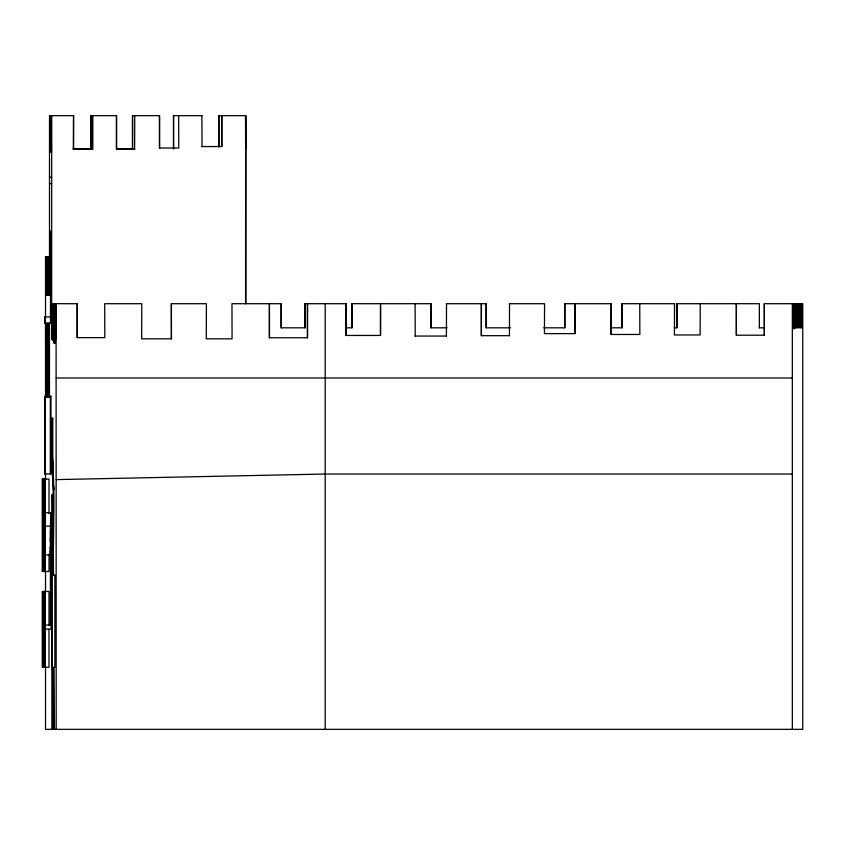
<?xml version="1.0" encoding="UTF-8"?>
<svg xmlns="http://www.w3.org/2000/svg" width="845" height="845" viewBox="0 0 845 845"><rect width="100%" height="100%" fill="white"/><g stroke="black" fill="none" stroke-linecap="round" stroke-linejoin="round"><path stroke-width="1.27" d="M50.975 546.504L50.975 554.922L44.605 554.922L44.605 546.504M50.33 546.504L50.33 554.922L50.383 547.306M44.658 547.306L44.637 538.497M50.415 547.951L50.362 538.497M44.679 540.494L44.753 526.129A75.395 0.803 90 0 0 44.933 512.725L50.647 512.725A75.395 0.803 -90 0 0 50.827 526.129L50.89 547.951M50.404 540.494L50.415 531.526M50.436 542.089L50.478 526.129A75.395 0.803 90 0 0 50.647 512.725M44.722 534.558L44.933 526.044L45.134 534.558M50.51 529.952L50.647 526.044L50.795 529.952M50.531 533.026L50.647 529.667L50.827 536.976M56.192 479.611L325.219 474.034L792.325 474.034M92.665 115.659L92.665 149.227L73.483 149.227L73.61 115.659L49.496 115.659L49.496 295.338L45.514 295.338M202.029 115.659L173.468 115.659L173.468 148.741M201.892 146.555L221.897 146.555L221.897 115.659M72.934 148.857L90.901 148.857L90.901 115.659M116.694 148.984L132.623 148.984L132.623 115.659M245.652 148.857L245.483 115.659M134.746 149.227L116.441 149.227L116.441 115.659M49.496 177.175L51.672 177.175M49.496 183.724L51.672 183.724M50.858 256.817L45.514 256.817L45.514 317.033M77.17 303.704L77.17 337.63L104.801 337.63L104.706 303.704L141.77 303.704L141.664 338.834L171.419 338.834L171.313 303.704L206.391 303.704L206.296 338.834L232.069 338.834L231.974 303.704L281.248 303.704L281.248 327.818M446.413 303.704L486.245 303.704L486.245 327.818M509.429 303.704L544.55 303.704L544.444 333.627L575.118 333.627L575.118 303.704M639.749 303.704L639.845 334.472L611.125 334.472L611.231 303.704L564.735 303.704L564.735 327.818M736.312 303.704L736.312 335.201L764.366 335.201L764.26 303.704L802.75 303.704L802.75 729.341L45.514 729.341L45.514 667.37M50.827 316.959L44.732 316.959L44.732 323.149L50.827 323.149L50.647 231.097L50.457 323.149M45.514 397.129L45.514 323.498L49.496 323.498L49.454 397.234M45.641 327.311L49.454 327.311M345.563 327.818L352.048 327.818L352.048 303.704M447.163 327.818L430.876 327.818L430.876 303.704M510.496 327.818L486.118 327.818L486.118 303.704M543.726 327.818L564.851 327.818L564.851 303.704M610.66 327.818L622.1 327.818L622.1 303.704M674.268 327.818L676.919 327.818L676.919 303.704M759.222 327.818L764.366 327.818M380.609 303.704L380.567 335.444L346.027 335.444L346.027 303.704M509.524 335.687L481.312 335.687L481.312 303.704M415.106 336.056L446.519 336.056M56.192 338.116L55.95 303.704M56.192 377.979L792.325 377.979M45.218 401.312L44.658 401.312L44.658 468.964L45.218 468.964M44.933 512.725A75.395 0.803 -90 0 0 45.102 526.129L50.827 526.129M51.83 575.022L54.862 575.022L54.862 667.244L51.83 667.244L51.83 541.634M44.531 625.078L51.049 625.078L51.049 629.134L44.531 629.134M45.102 526.129L45.176 540.494M50.89 531.526L50.922 547.306M53.488 575.561L53.33 551.901A71.022 0.76 -89 0 0 53.89 506.261L53.9 501.254A111.889 6.845 85.1 0 0 51.925 448.758A111.889 9.221 85.1 0 1 53.034 501.254L52.865 506.261A71.022 0.76 -89 0 0 51.83 551.901L51.904 729.341M54.069 667.561L54.46 729.341M51.978 575.561L51.83 551.901A62.974 0.676 89.6 0 1 52.21 495.043A62.974 0.676 89.6 0 1 53.246 551.901L53.246 575.561M52.559 667.561L52.95 729.341M45.218 538.497L45.25 554.922L45.25 546.504M801.968 303.704L801.968 327.818L801.43 327.818L801.43 303.704M800.849 303.704L800.849 327.818L800.31 327.818L800.31 303.704M799.676 303.704L799.676 327.818L799.18 303.704M798.578 303.704L798.578 327.818L798.029 327.818L798.029 303.704M797.416 303.704L797.416 327.818L796.835 327.818L796.835 303.704M796.201 303.704L796.201 327.818L795.673 303.704M795.039 303.704L795.039 328.536L794.448 328.536L794.448 303.704M793.804 303.704L793.804 328.663L793.128 328.663L793.128 303.704M792.325 303.704L792.325 729.341M764.366 303.704L764.366 335.201M759.349 327.818L759.349 303.704L676.803 303.704L676.803 327.818M736.407 303.704L736.407 335.201M700.23 303.704L700.125 334.958L674.426 334.958L674.521 303.704L621.983 303.704L621.983 327.818M611.125 303.704L611.125 334.472M575.012 303.704L575.012 333.627M509.524 303.704L509.429 335.687M481.407 303.704L481.407 335.687M446.519 303.704L446.413 336.056M431.034 327.818L431.034 303.704L351.921 303.704L351.921 327.818M415.106 303.704L415.201 336.056M380.461 303.704L380.461 335.444M346.133 335.444L346.133 303.704L304.929 303.704L304.929 327.818M325.219 303.704L325.219 729.341M307.527 303.704L307.527 337.746L269.365 337.746L269.365 303.704M307.432 303.704L307.432 337.746M305.066 303.704L305.066 327.818L281.121 327.818L281.121 303.704M269.47 303.704L269.47 337.746M245.863 303.672L245.863 115.659L218.749 115.659L218.749 146.713M245.652 115.659L245.578 303.704M221.686 115.659L221.686 146.555M218.918 115.659L218.918 146.713M201.892 115.659L202.029 146.555M178.644 115.659L178.781 148.012L159.409 148.012L159.409 115.659M173.605 115.659L173.605 148.741M171.419 303.704L171.419 338.834M159.62 148.012L159.62 115.659L132.443 115.659L132.443 148.984M134.746 115.659L134.619 149.227M116.568 149.227L116.568 115.659L90.764 115.659L90.764 148.857M92.527 115.659L92.527 149.227M77.265 337.63L77.265 303.704L51.904 303.704L51.672 339.077L51.672 115.659M73.483 115.659L73.483 149.227M56.097 303.704L56.192 729.341M55.685 303.704L55.685 339.69L55.495 303.704M55.221 303.704L55.221 340.651L55.041 303.704M54.756 303.704L54.756 343.566L54.587 303.704M54.291 303.704L54.291 342.711L54.101 303.704M53.805 303.704L53.805 343.081L53.626 303.704M53.33 303.704L53.33 340.419L53.161 303.704M53.246 667.561L53.246 729.341M52.865 303.704L52.865 340.535L52.665 303.704M52.379 303.704L52.379 339.933L52.179 303.704M51.439 115.659L51.439 152.132L51.228 115.659M50.932 115.659L50.932 152.132L50.732 115.659M50.89 550.898L50.932 625.078M50.668 316.959L50.668 231.276L50.626 316.959M50.457 115.659L50.457 152.132L50.235 115.659M50.32 396.305L50.32 473.96M50.415 550.898L50.373 625.078M49.971 115.659L49.971 152.132L49.781 115.659M49.232 256.817L49.232 295.338M48.936 256.817L48.936 295.338M48.936 323.498L48.894 397.234M49.01 513.411L49.01 479.115L42.25 479.115L42.25 571.463L49.01 571.463L49.01 554.309M49.01 625.437L49.01 591.479L42.25 591.479L42.25 667.244L49.01 667.244L48.978 629.356M48.714 256.817L48.714 295.338M48.429 256.817L48.429 295.338M48.366 323.498L48.408 397.234M48.218 256.817L48.218 295.338M48.323 327.311L48.323 397.234M47.911 256.817L47.911 295.338M47.848 327.311L47.848 397.234L47.806 323.498M47.679 256.817L47.679 295.338M47.383 256.817L47.383 295.338M47.172 256.817L47.172 295.338M47.246 323.498L47.204 397.234M46.876 256.817L46.876 295.338M46.676 256.817L46.676 295.338M46.676 323.498L46.718 397.234M46.39 256.817L46.39 295.338M46.19 256.817L46.19 295.338M46.158 323.498L46.116 397.234M45.894 256.817L45.894 295.338M45.714 256.817L45.714 295.338M45.598 323.498L45.641 397.234M45.514 473.57L45.514 480.161M45.514 571.125L45.514 592.218M45.271 396.305L45.271 473.96M45.197 479.115L45.197 571.463M45.197 591.479L45.197 667.244M45.102 316.959L45.102 323.149M45.049 401.312L45.049 468.964L44.869 401.312M44.627 479.115L44.627 571.463M44.627 591.479L44.627 667.244M44.394 479.115L44.394 571.463M44.394 591.479L44.394 667.244M43.824 479.115L43.824 571.463M43.824 591.479L43.824 667.244M43.602 479.115L43.602 571.463M43.602 591.479L43.602 667.244M43.032 479.115L43.032 571.463M43.032 591.479L43.032 667.244M42.82 479.115L42.82 571.463M42.82 591.479L42.82 667.244M53.7 487.871L53.478 489.994L52.063 469.651L53.848 489.994L53.7 487.871M50.996 396.305L44.595 396.305L44.595 473.96L50.996 473.96L50.996 396.305M52.781 418.233L51.83 418.233L51.83 473.38L52.781 473.38L52.781 418.233M43.56 482.928L43.074 567.639L43.56 482.928M45.155 482.928L44.669 567.639L45.155 482.928M43.56 595.292L43.074 663.431L43.56 595.292M45.155 595.292L44.669 663.431L45.155 595.292"/></g></svg>
